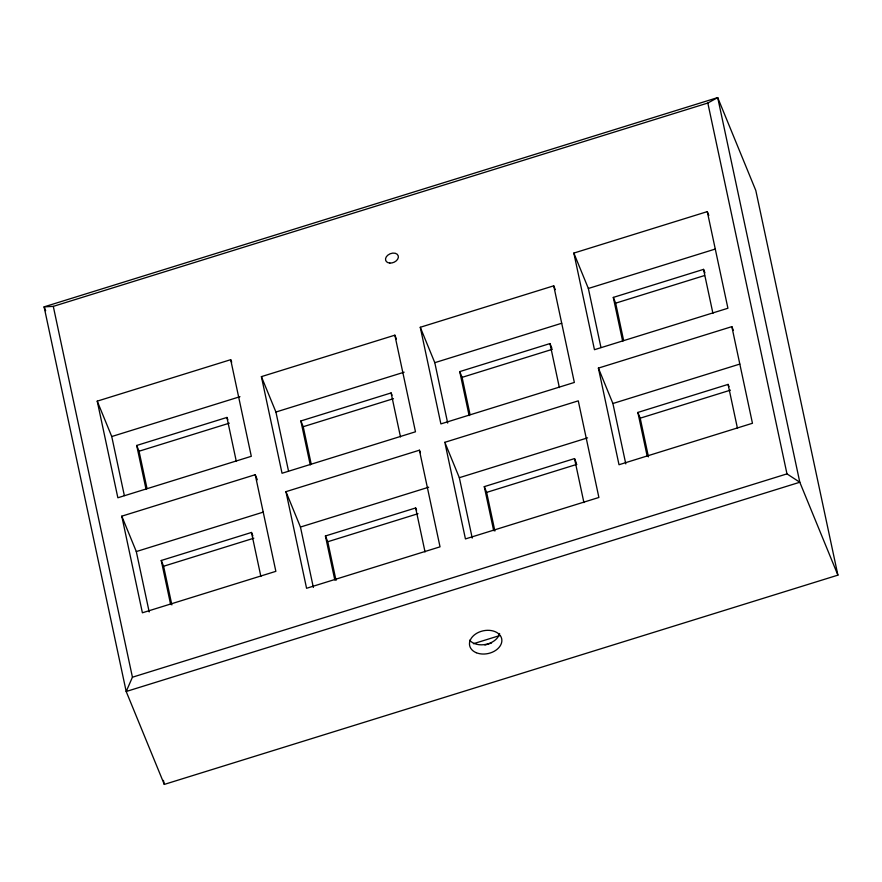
<?xml version="1.0" encoding="UTF-8"?>
<svg xmlns="http://www.w3.org/2000/svg" width="882" height="882" viewBox="0 0 882 882"><rect width="100%" height="100%" fill="white"/><g stroke="black" fill="none" stroke-linecap="round" stroke-linejoin="round"><path stroke-width="1.32" d="M53.295 306.374L132.432 677.211L126.192 691.499L164.295 784.407L837.9 575.141L755.808 190.501L717.705 97.593L44.1 306.859L126.192 691.499L799.798 482.245L717.705 97.593L707.827 103.029L53.295 306.374L44.1 306.859L45.666 310.673M230.687 359.691L251.304 456.303L117.857 497.768L97.229 401.145L230.687 359.691L231.723 362.215M707.287 211.625L727.915 308.248L594.457 349.702L573.84 253.079L707.287 211.625L708.841 215.417M394.86 335.182L415.477 431.794L282.031 473.259L261.403 376.636L394.86 335.182L396.415 338.975M553.72 285.823L574.347 382.446L440.89 423.9L420.273 327.277L553.72 285.823L555.285 289.616M124.351 495.585L111.749 436.535L239.97 396.702M600.962 347.519L588.36 288.469L715.269 249.055M146.081 489.466L136.699 445.465L226.928 417.44L227.876 419.733M622.692 341.411L613.299 297.41L703.538 269.374L704.95 272.825M147.018 488.551L139.047 451.22L229.287 423.184M623.629 340.496L615.658 303.154L704.586 275.526M288.524 471.076L275.923 412.026L404.132 372.193M447.681 423.062L434.793 362.678L561.702 323.253M310.255 464.957L300.861 420.957L391.101 392.931L392.049 395.224M469.125 415.609L459.731 371.609L549.971 343.572L551.856 348.17M311.192 464.042L303.221 426.712L393.46 398.675M470.062 414.694L462.091 377.353L552.33 349.327M255.229 474.714L275.857 571.338L142.399 612.792L121.782 516.168L255.229 474.714L257.301 479.764M731.839 326.649L752.456 423.272L619.01 464.726L598.393 368.103L731.839 326.649L733.394 330.441M419.402 450.206L440.03 546.829L306.572 588.283L285.955 491.66L419.402 450.206L420.438 452.731M444.826 442.312L578.272 400.847L598.889 497.47L465.442 538.924L444.826 442.312L459.335 477.702L472.223 538.086M149.19 611.954L136.302 551.559L263.211 512.133M625.79 463.888L612.902 403.504L739.811 364.079M170.634 604.49L161.241 560.489L251.48 532.463L252.891 535.914M647.245 456.435L637.851 412.434L728.091 384.398L729.028 386.702M171.858 604.909L163.6 566.244L253.84 538.207M648.457 456.854L640.211 418.178L730.45 390.153M313.353 587.445L300.464 527.05L428.685 487.217M459.335 477.702L587.555 437.869M334.807 579.981L325.414 535.98L415.654 507.955L416.591 510.248M493.677 530.633L484.284 486.632L574.524 458.596L576.409 463.204M336.02 580.4L327.773 541.735L418.013 513.699M494.89 531.052L486.644 492.388L576.883 464.351M132.432 677.211L786.976 473.877L799.798 482.245L837.9 575.141M473.447 643.717L499.763 635.547M484.957 645.051L491.539 643.011M613.299 297.41L615.658 303.154M573.84 253.079L588.36 288.469M637.851 412.434L640.211 418.178M598.393 368.103L612.902 403.504M459.731 371.609L462.091 377.353M420.273 327.277L434.793 362.678M484.284 486.632L486.644 492.388M300.861 420.957L303.221 426.712M261.403 376.636L275.923 412.026M325.414 535.98L327.773 541.735M285.955 491.66L300.464 527.05M136.699 445.465L139.047 451.22M97.229 401.145L111.749 436.535M161.241 560.489L163.6 566.244M121.782 516.168L136.302 551.559M707.827 103.029L786.976 473.877M703.538 269.374L712.932 313.375M728.091 384.398L737.473 428.398M549.971 343.572L559.364 387.573M574.524 458.596L583.917 502.597M391.101 392.931L400.494 436.932M415.654 507.955L425.047 551.956M226.928 417.44L236.321 461.44M251.48 532.463L260.874 576.464M163.435 780.372L164.295 784.407M499.62 633.485A16.372 11.62 -12 0 1 486.346 644.29A16.372 11.62 -12 0 1 469.599 640.189M389.844 263.068A6.681 4.664 -22.3 0 0 398.267 255.934A6.681 4.664 -22.3 0 0 387.749 255.218A6.681 4.664 -22.3 0 0 389.844 263.068M476.236 652.702A16.372 11.62 -12 0 0 501.792 641.655A16.372 11.62 -12 0 0 478.992 632.162A16.372 11.62 -12 0 0 476.236 652.702"/></g></svg>
